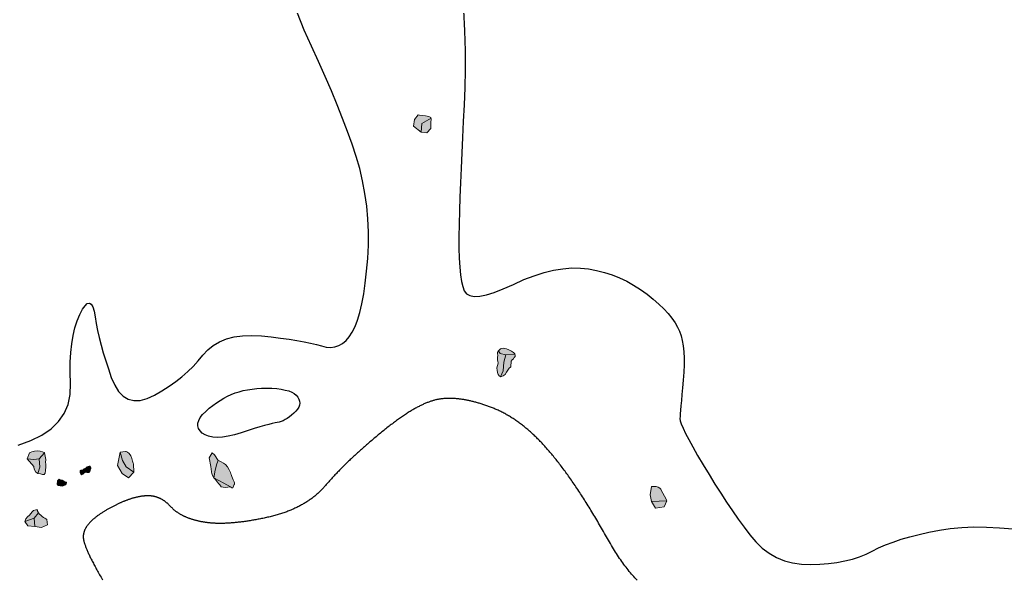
# Model space of a CAD drawing. Header units: metres. Extents: x -1178 to 131, y -250 to 398.
# Drawn here: x -874.1 to -793.3, y 247.9 to 293.8 of the extents above; entities that cross this region are included whole.
import ezdxf

# ---------------------------------------------------------------- set-up
doc = ezdxf.new("R2010")
doc.units = ezdxf.units.M
doc.header["$MEASUREMENT"] = 0
doc.layers.add('Topo Dessin - Galeries', color=1, linetype='Continuous')
doc.layers.add('Topo Dessin - Spéléothèmes', color=26, linetype='Continuous')

# ---------------------------------------------------------------- blocks, each defined once
blk = doc.blocks.new('block 521')
at = {"layer": 'Topo Dessin - Spéléothèmes'}
h = blk.add_hatch(color=255, dxfattribs=at)
h.dxf.hatch_style = 2
edge = h.paths.add_edge_path()
edge.add_spline(control_points=[(0, 0.32), (-0.75, 0.54), (-0.75, 0.86), (-1.07, 0.64), (-1.39, 0.43), (-1.39, 0.43), (-1.6, 0.11), (-1.82, -0.21), (-1.82, -0.11), (-1.82, -0.53), (-1.82, -0.96), (-1.71, -0.75), (-1.28, -0.86), (-0.86, -0.96), (-0.64, -0.64), (-0.32, -0.64), (0, -0.64), (0, -0.43), (0.32, -0.53), (0.64, -0.64), (1.07, -0.64), (1.07, -0.64), (1.07, -0.64), (1.28, 0), (1.28, 0), (1.28, 0), (1.18, 0.54), (1.18, 0.54), (1.18, 0.54), (1.07, 0.64), (0.75, 0.54), (0.43, 0.43), (0, 0.32), (0, 0.32)], knot_values=[0, 0, 0, 0, 1, 1, 1, 2, 2, 2, 3, 3, 3, 4, 4, 4, 5, 5, 5, 6, 6, 6, 7, 7, 7, 8, 8, 8, 9, 9, 9, 10, 10, 10, 11, 11, 11, 11], degree=3, periodic=0)
at = {"layer": 'Topo Dessin - Spéléothèmes', "lineweight": 5}
for points in [[(-1.07, 0.64), (-0.86, -0.21), (0, 0), (0.75, 0), (1.28, 0)], [(-0.86, -0.21), (-1.28, -0.86)]]:
    blk.add_lwpolyline(points, dxfattribs=at)
at = {"layer": 'Topo Dessin - Spéléothèmes', "lineweight": 9}
blk.add_open_spline([(0, 0.32), (-0.75, 0.54), (-0.75, 0.86), (-1.07, 0.64), (-1.39, 0.43), (-1.39, 0.43), (-1.6, 0.11), (-1.82, -0.21), (-1.82, -0.11), (-1.82, -0.53), (-1.82, -0.96), (-1.71, -0.75), (-1.28, -0.86), (-0.86, -0.96), (-0.64, -0.64), (-0.32, -0.64), (0, -0.64), (0, -0.43), (0.32, -0.53), (0.64, -0.64), (1.07, -0.64), (1.07, -0.64), (1.07, -0.64), (1.28, 0), (1.28, 0), (1.28, 0), (1.18, 0.54), (1.18, 0.54), (1.18, 0.54), (1.07, 0.64), (0.75, 0.54), (0.43, 0.43), (0, 0.32), (0, 0.32)], degree=3, knots=[0, 0, 0, 0, 1, 1, 1, 2, 2, 2, 3, 3, 3, 4, 4, 4, 5, 5, 5, 6, 6, 6, 7, 7, 7, 8, 8, 8, 9, 9, 9, 10, 10, 10, 11, 11, 11, 11], dxfattribs=at)
blk = doc.blocks.new('Pierre 011')
at = {"layer": 'Topo Dessin - Spéléothèmes'}
h = blk.add_hatch(color=255, dxfattribs=at)
h.dxf.hatch_style = 2
edge = h.paths.add_edge_path()
edge.add_spline(control_points=[(-0.63, 0.8), (-0.63, 0.8), (-0.74, 0.69), (-0.63, 0.16), (-0.53, -0.38), (-0.42, -0.8), (-0.42, -0.8), (-0.42, -0.8), (0.01, -0.91), (0.01, -0.91), (0.01, -0.91), (0.65, -0.59), (0.65, -0.59), (0.65, -0.59), (0.76, -0.27), (0.76, -0.27), (0.76, -0.27), (0.44, 0.48), (0.44, 0.48), (0.44, 0.48), (-0.21, 0.91), (-0.21, 0.91), (-0.21, 0.91), (-0.63, 0.8), (-0.63, 0.8)], knot_values=[0, 0, 0, 0, 1, 1, 1, 2, 2, 2, 3, 3, 3, 4, 4, 4, 5, 5, 5, 6, 6, 6, 7, 7, 7, 8, 8, 8, 8], degree=3, periodic=0)
at = {"layer": 'Topo Dessin - Spéléothèmes', "lineweight": 9}
blk.add_open_spline([(-0.63, 0.8), (-0.63, 0.8), (-0.74, 0.69), (-0.63, 0.16), (-0.53, -0.38), (-0.42, -0.8), (-0.42, -0.8), (-0.42, -0.8), (0.01, -0.91), (0.01, -0.91), (0.01, -0.91), (0.65, -0.59), (0.65, -0.59), (0.65, -0.59), (0.76, -0.27), (0.76, -0.27), (0.76, -0.27), (0.44, 0.48), (0.44, 0.48), (0.44, 0.48), (-0.21, 0.91), (-0.21, 0.91), (-0.21, 0.91), (-0.63, 0.8), (-0.63, 0.8)], degree=3, knots=[0, 0, 0, 0, 1, 1, 1, 2, 2, 2, 3, 3, 3, 4, 4, 4, 5, 5, 5, 6, 6, 6, 7, 7, 7, 8, 8, 8, 8], dxfattribs=at)
blk = doc.blocks.new('*U109')
at = {"layer": 'Topo Dessin - Spéléothèmes'}
h = blk.add_hatch(color=255, dxfattribs=at)
h.dxf.hatch_style = 2
edge = h.paths.add_edge_path()
edge.add_spline(control_points=[(-0.64, 0.86), (-0.64, 0.86), (-1.18, 0.86), (-1.07, 0.43), (-0.96, 0), (-0.75, -0.75), (-0.75, -0.75), (-0.75, -0.75), (-0.11, -0.96), (-0.11, -0.96), (-0.11, -0.96), (0.64, -0.75), (0.64, -0.75), (0.64, -0.75), (0.96, 0.32), (0.96, 0.32), (0.96, 0.32), (0.75, 0.96), (0.75, 0.96), (0.75, 0.96), (0.11, 1.18), (0.11, 1.18), (0.11, 1.18), (-0.64, 0.86), (-0.64, 0.86)], knot_values=[0, 0, 0, 0, 1, 1, 1, 2, 2, 2, 3, 3, 3, 4, 4, 4, 5, 5, 5, 6, 6, 6, 7, 7, 7, 8, 8, 8, 8], degree=3, periodic=0)
at = {"layer": 'Topo Dessin - Spéléothèmes', "lineweight": 5}
blk.add_lwpolyline([(-0.96, 0.75), (0, 0), (0.96, 0.32)], dxfattribs=at)
at = {"layer": 'Topo Dessin - Spéléothèmes', "lineweight": 9}
blk.add_open_spline([(-0.64, 0.86), (-0.64, 0.86), (-1.18, 0.86), (-1.07, 0.43), (-0.96, 0), (-0.75, -0.75), (-0.75, -0.75), (-0.75, -0.75), (-0.11, -0.96), (-0.11, -0.96), (-0.11, -0.96), (0.64, -0.75), (0.64, -0.75), (0.64, -0.75), (0.96, 0.32), (0.96, 0.32), (0.96, 0.32), (0.75, 0.96), (0.75, 0.96), (0.75, 0.96), (0.11, 1.18), (0.11, 1.18), (0.11, 1.18), (-0.64, 0.86), (-0.64, 0.86)], degree=3, knots=[0, 0, 0, 0, 1, 1, 1, 2, 2, 2, 3, 3, 3, 4, 4, 4, 5, 5, 5, 6, 6, 6, 7, 7, 7, 8, 8, 8, 8], dxfattribs=at)
blk = doc.blocks.new('*U110')
at = {"layer": 'Topo Dessin - Spéléothèmes'}
h = blk.add_hatch(color=255, dxfattribs=at)
h.dxf.hatch_style = 2
edge = h.paths.add_edge_path()
edge.add_spline(control_points=[(-0.43, 0.75), (-0.86, 0.86), (-1.39, 1.28), (-1.5, 0.32), (-1.6, -0.64), (-1.39, -0.96), (-0.96, -1.07), (-0.53, -1.18), (-0.64, -0.96), (-0.21, -0.86), (0.21, -0.75), (0.21, -0.53), (0.54, -0.53), (0.86, -0.53), (1.07, -0.43), (1.39, -0.21), (1.71, 0), (1.71, 0.32), (1.71, 0.32), (1.71, 0.32), (1.39, 0.75), (0.96, 0.75), (0.54, 0.75), (0.21, 0.96), (0.21, 0.96), (0.21, 0.96), (-0.43, 0.75), (-0.43, 0.75)], knot_values=[0, 0, 0, 0, 1, 1, 1, 2, 2, 2, 3, 3, 3, 4, 4, 4, 5, 5, 5, 6, 6, 6, 7, 7, 7, 8, 8, 8, 9, 9, 9, 9], degree=3, periodic=0)
at = {"layer": 'Topo Dessin - Spéléothèmes', "lineweight": 5}
for points in [[(-1.34, 0.82), (-0.86, -0.11), (0, 0), (0.96, 0.32), (1.71, 0.32)], [(-0.86, -0.11), (-0.75, -0.75), (-0.96, -1.07)]]:
    blk.add_lwpolyline(points, dxfattribs=at)
at = {"layer": 'Topo Dessin - Spéléothèmes', "lineweight": 9}
blk.add_open_spline([(-0.43, 0.75), (-0.86, 0.86), (-1.39, 1.28), (-1.5, 0.32), (-1.6, -0.64), (-1.39, -0.96), (-0.96, -1.07), (-0.53, -1.18), (-0.64, -0.96), (-0.21, -0.86), (0.21, -0.75), (0.21, -0.53), (0.54, -0.53), (0.86, -0.53), (1.07, -0.43), (1.39, -0.21), (1.71, 0), (1.71, 0.32), (1.71, 0.32), (1.71, 0.32), (1.39, 0.75), (0.96, 0.75), (0.54, 0.75), (0.21, 0.96), (0.21, 0.96), (0.21, 0.96), (-0.43, 0.75), (-0.43, 0.75)], degree=3, knots=[0, 0, 0, 0, 1, 1, 1, 2, 2, 2, 3, 3, 3, 4, 4, 4, 5, 5, 5, 6, 6, 6, 7, 7, 7, 8, 8, 8, 9, 9, 9, 9], dxfattribs=at)
blk = doc.blocks.new('*U114')
at = {"layer": 'Topo Dessin - Spéléothèmes'}
h = blk.add_hatch(color=255, dxfattribs=at)
h.dxf.hatch_style = 2
edge = h.paths.add_edge_path()
edge.add_spline(control_points=[(-0.35, 1.04), (-0.35, 1.04), (-0.99, 0.4), (-1.1, 0.08), (-1.2, -0.24), (-1.2, -0.89), (-1.2, -0.89), (-1.2, -0.89), (-1.63, -1.53), (-1.63, -1.53), (-1.63, -1.53), (-1.74, -1.85), (-1.74, -1.85), (-1.74, -1.85), (-1.1, -1.95), (-1.1, -1.95), (-1.1, -1.95), (-0.24, -1.42), (-0.24, -1.42), (-0.24, -1.42), (0.29, -1.1), (0.29, -1.1), (0.29, -1.1), (0.62, -0.99), (0.83, -0.56), (1.04, -0.14), (1.47, 0.61), (1.47, 0.61), (1.47, 0.61), (1.36, 1.04), (1.36, 1.04), (1.36, 1.04), (1.04, 1.57), (1.04, 1.57), (1.04, 1.57), (1.28, 1.98), (0.85, 1.87), (0.42, 1.77), (0.72, 2.11), (0.19, 1.57), (-0.35, 1.04), (-0.35, 1.04), (-0.35, 1.04)], knot_values=[0, 0, 0, 0, 1, 1, 1, 2, 2, 2, 3, 3, 3, 4, 4, 4, 5, 5, 5, 6, 6, 6, 7, 7, 7, 8, 8, 8, 9, 9, 9, 10, 10, 10, 11, 11, 11, 12, 12, 12, 13, 13, 13, 14, 14, 14, 14], degree=3, periodic=0)
at = {"layer": 'Topo Dessin - Spéléothèmes', "lineweight": 5}
blk.add_lwpolyline([(1.04, 1.57), (0.94, 0.72), (0.83, -0.56), (-0.03, -0.78), (-0.78, -0.89), (-1.2, -0.89)], dxfattribs=at)
at = {"layer": 'Topo Dessin - Spéléothèmes', "lineweight": 9}
blk.add_open_spline([(-0.35, 1.04), (-0.35, 1.04), (-0.99, 0.4), (-1.1, 0.08), (-1.2, -0.24), (-1.2, -0.89), (-1.2, -0.89), (-1.2, -0.89), (-1.63, -1.53), (-1.63, -1.53), (-1.63, -1.53), (-1.74, -1.85), (-1.74, -1.85), (-1.74, -1.85), (-1.1, -1.95), (-1.1, -1.95), (-1.1, -1.95), (-0.24, -1.42), (-0.24, -1.42), (-0.24, -1.42), (0.29, -1.1), (0.29, -1.1), (0.29, -1.1), (0.62, -0.99), (0.83, -0.56), (1.04, -0.14), (1.47, 0.61), (1.47, 0.61), (1.47, 0.61), (1.36, 1.04), (1.36, 1.04), (1.36, 1.04), (1.04, 1.57), (1.04, 1.57), (1.04, 1.57), (1.28, 1.98), (0.85, 1.87), (0.42, 1.77), (0.72, 2.11), (0.19, 1.57), (-0.35, 1.04), (-0.35, 1.04), (-0.35, 1.04)], degree=3, knots=[0, 0, 0, 0, 1, 1, 1, 2, 2, 2, 3, 3, 3, 4, 4, 4, 5, 5, 5, 6, 6, 6, 7, 7, 7, 8, 8, 8, 9, 9, 9, 10, 10, 10, 11, 11, 11, 12, 12, 12, 13, 13, 13, 14, 14, 14, 14], dxfattribs=at)
blk = doc.blocks.new('*U115')
at = {"layer": 'Topo Dessin - Spéléothèmes'}
h = blk.add_hatch(color=255, dxfattribs=at)
h.dxf.hatch_style = 2
edge = h.paths.add_edge_path()
edge.add_spline(control_points=[(-0.21, 0.75), (-0.21, 0.75), (-0.86, 0.32), (-0.86, 0.32), (-0.86, 0.32), (-0.96, -0.11), (-0.75, -0.53), (-0.53, -0.96), (-0.21, -1.28), (-0.21, -1.28), (-0.21, -1.28), (0.53, -1.28), (0.53, -1.28), (0.53, -1.28), (1.07, -0.21), (1.07, -0.21), (1.07, -0.21), (1.71, 0.11), (1.6, 0.53), (1.5, 0.96), (1.6, 1.28), (1.28, 1.28), (0.96, 1.28), (0.11, 0.86), (0.11, 0.86), (0.11, 0.86), (-0.21, 0.75), (-0.21, 0.75)], knot_values=[0, 0, 0, 0, 1, 1, 1, 2, 2, 2, 3, 3, 3, 4, 4, 4, 5, 5, 5, 6, 6, 6, 7, 7, 7, 8, 8, 8, 9, 9, 9, 9], degree=3, periodic=0)
at = {"layer": 'Topo Dessin - Spéléothèmes', "lineweight": 5}
for points in [[(-0.86, 0.32), (0, 0), (0.86, 0.43), (1.6, 0.53)], [(0, 0), (0.32, -0.53), (0.53, -1.28)]]:
    blk.add_lwpolyline(points, dxfattribs=at)
at = {"layer": 'Topo Dessin - Spéléothèmes', "lineweight": 9}
blk.add_open_spline([(-0.21, 0.75), (-0.21, 0.75), (-0.86, 0.32), (-0.86, 0.32), (-0.86, 0.32), (-0.96, -0.11), (-0.75, -0.53), (-0.53, -0.96), (-0.21, -1.28), (-0.21, -1.28), (-0.21, -1.28), (0.53, -1.28), (0.53, -1.28), (0.53, -1.28), (1.07, -0.21), (1.07, -0.21), (1.07, -0.21), (1.71, 0.11), (1.6, 0.53), (1.5, 0.96), (1.6, 1.28), (1.28, 1.28), (0.96, 1.28), (0.11, 0.86), (0.11, 0.86), (0.11, 0.86), (-0.21, 0.75), (-0.21, 0.75)], degree=3, knots=[0, 0, 0, 0, 1, 1, 1, 2, 2, 2, 3, 3, 3, 4, 4, 4, 5, 5, 5, 6, 6, 6, 7, 7, 7, 8, 8, 8, 9, 9, 9, 9], dxfattribs=at)
blk = doc.blocks.new('*U116')
at = {"layer": 'Topo Dessin - Spéléothèmes'}
h = blk.add_hatch(color=255, dxfattribs=at)
h.dxf.hatch_style = 2
edge = h.paths.add_edge_path()
edge.add_spline(control_points=[(-0.3, 0.8), (-0.3, 0.8), (-0.73, 0.48), (-1.05, 0.16), (-1.37, -0.17), (-1.26, -0.59), (-1.26, -0.59), (-1.26, -0.59), (-0.94, -1.13), (-0.94, -1.13), (-0.94, -1.13), (0.56, -0.81), (0.56, -0.81), (0.56, -0.81), (1.2, 0.05), (1.2, 0.05), (1.2, 0.05), (1.41, 0.91), (1.41, 0.91), (1.41, 0.91), (0.56, 1.23), (0.56, 1.23), (0.56, 1.23), (-0.3, 0.8), (-0.3, 0.8)], knot_values=[0, 0, 0, 0, 1, 1, 1, 2, 2, 2, 3, 3, 3, 4, 4, 4, 5, 5, 5, 6, 6, 6, 7, 7, 7, 8, 8, 8, 8], degree=3, periodic=0)
at = {"layer": 'Topo Dessin - Spéléothèmes', "lineweight": 5}
blk.add_lwpolyline([(0.56, 1.23), (0.34, 0.16), (-0.19, -0.49), (-0.94, -1.13)], dxfattribs=at)
at = {"layer": 'Topo Dessin - Spéléothèmes', "lineweight": 9}
blk.add_open_spline([(-0.3, 0.8), (-0.3, 0.8), (-0.73, 0.48), (-1.05, 0.16), (-1.37, -0.17), (-1.26, -0.59), (-1.26, -0.59), (-1.26, -0.59), (-0.94, -1.13), (-0.94, -1.13), (-0.94, -1.13), (0.56, -0.81), (0.56, -0.81), (0.56, -0.81), (1.2, 0.05), (1.2, 0.05), (1.2, 0.05), (1.41, 0.91), (1.41, 0.91), (1.41, 0.91), (0.56, 1.23), (0.56, 1.23), (0.56, 1.23), (-0.3, 0.8), (-0.3, 0.8)], degree=3, knots=[0, 0, 0, 0, 1, 1, 1, 2, 2, 2, 3, 3, 3, 4, 4, 4, 5, 5, 5, 6, 6, 6, 7, 7, 7, 8, 8, 8, 8], dxfattribs=at)
blk = doc.blocks.new('*U117')
at = {"layer": 'Topo Dessin - Spéléothèmes'}
h = blk.add_hatch(color=255, dxfattribs=at)
h.dxf.hatch_style = 2
edge = h.paths.add_edge_path()
edge.add_spline(control_points=[(-0.12, 1.18), (-0.12, 1.18), (-0.44, 0.86), (-0.76, 0.43), (-1.08, 0), (-1.19, 0), (-1.19, -0.32), (-1.19, -0.64), (-0.98, -1.07), (-0.98, -1.07), (-0.98, -1.07), (-0.02, -0.85), (-0.02, -0.85), (-0.02, -0.85), (0.63, -0.42), (0.63, -0.42), (0.63, -0.42), (1.16, 0.33), (1.16, 0.33), (1.16, 0.33), (0.63, 1.18), (0.63, 1.18), (0.63, 1.18), (-0.12, 1.18), (-0.12, 1.18)], knot_values=[0, 0, 0, 0, 1, 1, 1, 2, 2, 2, 3, 3, 3, 4, 4, 4, 5, 5, 5, 6, 6, 6, 7, 7, 7, 8, 8, 8, 8], degree=3, periodic=0)
at = {"layer": 'Topo Dessin - Spéléothèmes', "lineweight": 5}
blk.add_lwpolyline([(-0.12, 1.18), (0.63, -0.42)], dxfattribs=at)
at = {"layer": 'Topo Dessin - Spéléothèmes', "lineweight": 9}
blk.add_open_spline([(-0.12, 1.18), (-0.12, 1.18), (-0.44, 0.86), (-0.76, 0.43), (-1.08, 0), (-1.19, 0), (-1.19, -0.32), (-1.19, -0.64), (-0.98, -1.07), (-0.98, -1.07), (-0.98, -1.07), (-0.02, -0.85), (-0.02, -0.85), (-0.02, -0.85), (0.63, -0.42), (0.63, -0.42), (0.63, -0.42), (1.16, 0.33), (1.16, 0.33), (1.16, 0.33), (0.63, 1.18), (0.63, 1.18), (0.63, 1.18), (-0.12, 1.18), (-0.12, 1.18)], degree=3, knots=[0, 0, 0, 0, 1, 1, 1, 2, 2, 2, 3, 3, 3, 4, 4, 4, 5, 5, 5, 6, 6, 6, 7, 7, 7, 8, 8, 8, 8], dxfattribs=at)
blk = doc.blocks.new('*U121')
at = {"layer": 'Topo Dessin - Spéléothèmes'}
h = blk.add_hatch(color=255, dxfattribs=at)
h.dxf.hatch_style = 2
edge = h.paths.add_edge_path()
edge.add_spline(control_points=[(-0.43, 1.39), (-0.43, 1.39), (-0.53, 0.64), (-0.75, 0.21), (-0.96, -0.21), (-1.18, 0.21), (-0.96, -0.21), (-0.75, -0.64), (-0.43, -0.43), (-0.11, -0.64), (0.21, -0.86), (0.75, -0.86), (0.75, -0.86), (0.75, -0.86), (1.07, -0.32), (1.07, -0.32), (1.07, -0.32), (0.86, 0.43), (0.86, 0.43), (0.86, 0.43), (0.64, 1.18), (0.64, 1.18), (0.64, 1.18), (0.11, 1.71), (0.11, 1.71), (0.11, 1.71), (-0.43, 1.39), (-0.43, 1.39)], knot_values=[0, 0, 0, 0, 1, 1, 1, 2, 2, 2, 3, 3, 3, 4, 4, 4, 5, 5, 5, 6, 6, 6, 7, 7, 7, 8, 8, 8, 9, 9, 9, 9], degree=3, periodic=0)
at = {"layer": 'Topo Dessin - Spéléothèmes', "lineweight": 5}
for points in [[(-0.75, 0.21), (0, 0), (0.86, 0.43)], [(0, 0), (0.75, -0.86)]]:
    blk.add_lwpolyline(points, dxfattribs=at)
at = {"layer": 'Topo Dessin - Spéléothèmes', "lineweight": 9}
blk.add_open_spline([(-0.43, 1.39), (-0.43, 1.39), (-0.53, 0.64), (-0.75, 0.21), (-0.96, -0.21), (-1.18, 0.21), (-0.96, -0.21), (-0.75, -0.64), (-0.43, -0.43), (-0.11, -0.64), (0.21, -0.86), (0.75, -0.86), (0.75, -0.86), (0.75, -0.86), (1.07, -0.32), (1.07, -0.32), (1.07, -0.32), (0.86, 0.43), (0.86, 0.43), (0.86, 0.43), (0.64, 1.18), (0.64, 1.18), (0.64, 1.18), (0.11, 1.71), (0.11, 1.71), (0.11, 1.71), (-0.43, 1.39), (-0.43, 1.39)], degree=3, knots=[0, 0, 0, 0, 1, 1, 1, 2, 2, 2, 3, 3, 3, 4, 4, 4, 5, 5, 5, 6, 6, 6, 7, 7, 7, 8, 8, 8, 9, 9, 9, 9], dxfattribs=at)

msp = doc.modelspace()

# ---------------------------------------------------------------- linework, layer by layer
at = {"layer": 'Topo Dessin - Galeries'}
for points in [[(-874.223, 258.899), (-873.176, 259.267), (-872.274, 259.711), (-871.519, 260.229), (-870.909, 260.822), (-870.446, 261.49), (-870.128, 262.233), (-869.957, 263.051), (-869.931, 263.943), (-869.961, 264.846), (-869.955, 265.693), (-869.913, 266.485), (-869.836, 267.222), (-869.724, 267.904), (-869.576, 268.53), (-869.393, 269.102), (-869.174, 269.618), (-868.947, 270.043), (-868.74, 270.339), (-868.552, 270.508), (-868.385, 270.548), (-868.237, 270.46), (-868.109, 270.245), (-868, 269.901), (-867.911, 269.429), (-867.822, 268.882), (-867.71, 268.314), (-867.577, 267.724), (-867.422, 267.112), (-867.246, 266.478), (-867.047, 265.823), (-866.827, 265.146), (-866.586, 264.448), (-866.31, 263.804), (-865.986, 263.293), (-865.615, 262.914), (-865.197, 262.666), (-864.732, 262.551), (-864.219, 262.568), (-863.659, 262.717), (-863.051, 262.997), (-862.437, 263.352), (-861.856, 263.723), (-861.308, 264.109), (-860.795, 264.511), (-860.314, 264.928), (-859.868, 265.362), (-859.454, 265.811), (-859.075, 266.276), (-858.682, 266.715), (-858.23, 267.084), (-857.72, 267.385), (-857.15, 267.616), (-856.52, 267.779), (-855.832, 267.872), (-855.084, 267.897), (-854.278, 267.853), (-853.469, 267.771), (-852.715, 267.683), (-852.017, 267.59), (-851.374, 267.49), (-850.786, 267.385), (-850.254, 267.273), (-849.777, 267.156), (-849.354, 267.033), (-848.97, 266.94), (-848.605, 266.915), (-848.26, 266.956), (-847.934, 267.064), (-847.629, 267.24), (-847.343, 267.482), (-847.076, 267.792), (-846.83, 268.168), (-846.603, 268.621), (-846.396, 269.161), (-846.208, 269.788), (-846.041, 270.501), (-845.893, 271.301), (-845.765, 272.188), (-845.656, 273.161), (-845.567, 274.221), (-845.513, 275.317), (-845.508, 276.399), (-845.553, 277.466), (-845.647, 278.518), (-845.791, 279.555), (-845.984, 280.578), (-846.227, 281.587), (-846.519, 282.58), (-846.853, 283.585), (-847.223, 284.626), (-847.628, 285.703), (-848.068, 286.816), (-848.544, 287.966), (-849.056, 289.152), (-849.602, 290.374), (-850.184, 291.633), (-850.77, 292.946), (-851.328, 294.333)], [(-837.713, 294.588), (-837.629, 292.881), (-837.581, 291.249), (-837.57, 289.693), (-837.594, 288.213), (-837.655, 286.808), (-837.731, 285.459), (-837.8, 284.147), (-837.862, 282.87), (-837.918, 281.63), (-837.968, 280.425), (-838.01, 279.257), (-838.047, 278.125), (-838.076, 277.029), (-838.093, 276.001), (-838.089, 275.071), (-838.066, 274.24), (-838.023, 273.507), (-837.961, 272.873), (-837.879, 272.337), (-837.777, 271.9), (-837.655, 271.561), (-837.477, 271.317), (-837.206, 271.161), (-836.842, 271.093), (-836.385, 271.115), (-835.834, 271.225), (-835.191, 271.424), (-834.455, 271.712), (-833.625, 272.088), (-832.763, 272.476), (-831.926, 272.798), (-831.116, 273.055), (-830.332, 273.246), (-829.574, 273.372), (-828.842, 273.432), (-828.137, 273.426), (-827.458, 273.355), (-826.8, 273.232), (-826.16, 273.069), (-825.536, 272.868), (-824.929, 272.628), (-824.339, 272.348), (-823.766, 272.03), (-823.21, 271.672), (-822.671, 271.276), (-822.165, 270.865), (-821.709, 270.463), (-821.301, 270.07), (-820.944, 269.686), (-820.635, 269.311), (-820.377, 268.945), (-820.167, 268.588), (-820.007, 268.241), (-819.884, 267.878), (-819.785, 267.476), (-819.71, 267.034), (-819.66, 266.553), (-819.634, 266.032), (-819.632, 265.472), (-819.654, 264.872), (-819.701, 264.233), (-819.757, 263.607), (-819.806, 263.047), (-819.849, 262.553), (-819.886, 262.125), (-819.917, 261.763), (-819.941, 261.467), (-819.959, 261.237), (-819.971, 261.072), (-819.949, 260.898), (-819.866, 260.639), (-819.72, 260.293), (-819.513, 259.863), (-819.245, 259.346), (-818.914, 258.744), (-818.522, 258.056), (-818.068, 257.283), (-817.585, 256.479), (-817.102, 255.7), (-816.622, 254.945), (-816.143, 254.214), (-815.665, 253.507), (-815.189, 252.825), (-814.715, 252.167), (-814.242, 251.533), (-813.751, 250.951), (-813.223, 250.448), (-812.657, 250.024), (-812.054, 249.679), (-811.413, 249.413), (-810.734, 249.226), (-810.018, 249.118), (-809.264, 249.089), (-808.509, 249.116), (-807.789, 249.175), (-807.104, 249.266), (-806.454, 249.39), (-805.838, 249.545), (-805.258, 249.732), (-804.712, 249.952), (-804.201, 250.204), (-803.683, 250.465), (-803.117, 250.713), (-802.503, 250.947), (-801.841, 251.169), (-801.13, 251.376), (-800.371, 251.57), (-799.564, 251.751), (-798.708, 251.919), (-797.807, 252.055), (-796.863, 252.144), (-795.876, 252.184), (-794.846, 252.176), (-793.774, 252.12), (-792.658, 252.015)], [(-823.48, 247.806), (-823.573, 247.906), (-823.666, 248.007), (-823.758, 248.11), (-823.85, 248.214), (-823.941, 248.32), (-824.032, 248.429), (-824.122, 248.538), (-824.212, 248.65), (-824.302, 248.763), (-824.391, 248.878), (-824.479, 248.995), (-824.567, 249.114), (-824.655, 249.234), (-824.742, 249.356), (-824.828, 249.48), (-824.915, 249.606), (-825, 249.733), (-825.086, 249.862), (-825.17, 249.993), (-825.255, 250.126), (-825.339, 250.26), (-825.422, 250.397), (-825.505, 250.534), (-825.588, 250.673), (-825.67, 250.813), (-825.752, 250.953), (-825.833, 251.093), (-825.915, 251.233), (-825.996, 251.374), (-826.076, 251.516), (-826.157, 251.657), (-826.237, 251.799), (-826.317, 251.939), (-826.397, 252.079), (-826.477, 252.217), (-826.556, 252.355), (-826.636, 252.491), (-826.715, 252.627), (-826.794, 252.761), (-826.873, 252.895), (-826.952, 253.027), (-827.031, 253.159), (-827.109, 253.29), (-827.187, 253.419), (-827.266, 253.548), (-827.344, 253.676), (-827.422, 253.802), (-827.499, 253.928), (-827.577, 254.053), (-827.654, 254.177), (-827.732, 254.3), (-827.809, 254.421), (-827.886, 254.542), (-827.963, 254.662), (-828.039, 254.781), (-828.116, 254.899), (-828.192, 255.016), (-828.269, 255.132), (-828.345, 255.247), (-828.421, 255.361), (-828.496, 255.474), (-828.572, 255.586), (-828.648, 255.697), (-828.723, 255.807), (-828.798, 255.916), (-828.873, 256.025), (-828.948, 256.132), (-829.023, 256.238), (-829.097, 256.343), (-829.172, 256.447), (-829.246, 256.551), (-829.32, 256.653), (-829.394, 256.754), (-829.468, 256.854), (-829.541, 256.954), (-829.615, 257.052), (-829.688, 257.15), (-829.762, 257.246), (-829.835, 257.341), (-829.907, 257.436), (-829.98, 257.529), (-830.053, 257.622), (-830.125, 257.713), (-830.198, 257.804), (-830.27, 257.893), (-830.342, 257.982), (-830.413, 258.07), (-830.485, 258.156), (-830.557, 258.242), (-830.629, 258.327), (-830.7, 258.411), (-830.772, 258.494), (-830.844, 258.576), (-830.915, 258.657), (-830.987, 258.737), (-831.059, 258.817), (-831.131, 258.895), (-831.203, 258.973), (-831.275, 259.05), (-831.347, 259.126), (-831.419, 259.201), (-831.491, 259.276), (-831.564, 259.349), (-831.637, 259.422), (-831.709, 259.494), (-831.782, 259.565), (-831.855, 259.635), (-831.929, 259.705), (-832.002, 259.773), (-832.075, 259.841), (-832.149, 259.908), (-832.222, 259.974), (-832.296, 260.039), (-832.37, 260.103), (-832.444, 260.167), (-832.518, 260.229), (-832.592, 260.291), (-832.667, 260.352), (-832.741, 260.412), (-832.816, 260.472), (-832.89, 260.53), (-832.965, 260.588), (-833.04, 260.644), (-833.115, 260.7), (-833.191, 260.756), (-833.266, 260.81), (-833.341, 260.863), (-833.417, 260.916), (-833.493, 260.968), (-833.568, 261.019), (-833.644, 261.069), (-833.72, 261.118), (-833.797, 261.166), (-833.873, 261.214), (-833.949, 261.261), (-834.026, 261.307), (-834.103, 261.352), (-834.179, 261.396), (-834.256, 261.439), (-834.333, 261.482), (-834.41, 261.523), (-834.488, 261.564), (-834.565, 261.604), (-834.643, 261.644), (-834.72, 261.682), (-834.798, 261.719), (-834.876, 261.756), (-834.954, 261.792), (-835.032, 261.827), (-835.11, 261.861), (-835.188, 261.894), (-835.267, 261.927), (-835.345, 261.959), (-835.423, 261.99), (-835.501, 262.02), (-835.579, 262.05), (-835.657, 262.079), (-835.734, 262.107), (-835.812, 262.134), (-835.889, 262.161), (-835.966, 262.187), (-836.042, 262.213), (-836.118, 262.238), (-836.194, 262.262), (-836.27, 262.286), (-836.345, 262.309), (-836.419, 262.331), (-836.494, 262.353), (-836.567, 262.375), (-836.641, 262.395), (-836.714, 262.415), (-836.787, 262.435), (-836.859, 262.453), (-836.931, 262.472), (-837.003, 262.489), (-837.074, 262.506), (-837.145, 262.522), (-837.216, 262.538), (-837.286, 262.553), (-837.356, 262.568), (-837.425, 262.581), (-837.495, 262.595), (-837.563, 262.607), (-837.632, 262.619), (-837.7, 262.631), (-837.767, 262.642), (-837.835, 262.652), (-837.901, 262.661), (-837.968, 262.67), (-838.034, 262.678), (-838.1, 262.686), (-838.165, 262.693), (-838.23, 262.7), (-838.295, 262.706), (-838.359, 262.711), (-838.423, 262.715), (-838.487, 262.719), (-838.55, 262.723), (-838.613, 262.726), (-838.675, 262.728), (-838.737, 262.729), (-838.799, 262.73), (-838.86, 262.731), (-838.921, 262.73), (-838.982, 262.729), (-839.042, 262.728), (-839.102, 262.726), (-839.161, 262.723), (-839.22, 262.719), (-839.279, 262.715), (-839.338, 262.711), (-839.396, 262.706), (-839.453, 262.7), (-839.51, 262.693), (-839.567, 262.686), (-839.624, 262.678), (-839.681, 262.67), (-839.738, 262.66), (-839.795, 262.65), (-839.852, 262.639), (-839.91, 262.627), (-839.967, 262.614), (-840.024, 262.6), (-840.082, 262.586), (-840.141, 262.57), (-840.2, 262.554), (-840.259, 262.536), (-840.32, 262.517), (-840.38, 262.497), (-840.442, 262.477), (-840.504, 262.455), (-840.566, 262.432), (-840.629, 262.408), (-840.693, 262.383), (-840.757, 262.357), (-840.822, 262.329), (-840.888, 262.301), (-840.954, 262.272), (-841.021, 262.242), (-841.088, 262.211), (-841.156, 262.178), (-841.224, 262.145), (-841.293, 262.11), (-841.363, 262.075), (-841.433, 262.038), (-841.503, 262.001), (-841.575, 261.962), (-841.647, 261.922), (-841.719, 261.882), (-841.792, 261.84), (-841.866, 261.797), (-841.94, 261.753), (-842.015, 261.708), (-842.09, 261.662), (-842.167, 261.615), (-842.243, 261.567), (-842.32, 261.518), (-842.398, 261.468), (-842.476, 261.417), (-842.555, 261.364), (-842.635, 261.311), (-842.715, 261.257), (-842.796, 261.201), (-842.877, 261.145), (-842.959, 261.088), (-843.041, 261.029), (-843.124, 260.969), (-843.208, 260.909), (-843.292, 260.847), (-843.377, 260.784), (-843.462, 260.721), (-843.548, 260.656), (-843.635, 260.59), (-843.722, 260.523), (-843.81, 260.455), (-843.898, 260.386), (-843.987, 260.316), (-844.077, 260.245), (-844.167, 260.173), (-844.257, 260.1), (-844.347, 260.027), (-844.437, 259.953), (-844.528, 259.879), (-844.618, 259.805), (-844.708, 259.73), (-844.798, 259.655), (-844.888, 259.579), (-844.978, 259.504), (-845.067, 259.428), (-845.155, 259.353), (-845.243, 259.279), (-845.329, 259.204), (-845.416, 259.13), (-845.501, 259.056), (-845.586, 258.982), (-845.67, 258.909), (-845.754, 258.836), (-845.837, 258.763), (-845.919, 258.69), (-846.001, 258.618), (-846.081, 258.546), (-846.162, 258.474), (-846.241, 258.403), (-846.32, 258.332), (-846.398, 258.261), (-846.475, 258.19), (-846.552, 258.12), (-846.628, 258.05), (-846.704, 257.98), (-846.779, 257.911), (-846.853, 257.841), (-846.926, 257.772), (-846.999, 257.704), (-847.071, 257.635), (-847.142, 257.567), (-847.213, 257.499), (-847.283, 257.432), (-847.352, 257.364), (-847.421, 257.297), (-847.489, 257.231), (-847.556, 257.164), (-847.622, 257.098), (-847.688, 257.032), (-847.754, 256.967), (-847.818, 256.901), (-847.882, 256.836), (-847.945, 256.771), (-848.008, 256.707), (-848.07, 256.643), (-848.131, 256.579), (-848.191, 256.515), (-848.251, 256.452), (-848.31, 256.388), (-848.369, 256.326), (-848.427, 256.263), (-848.484, 256.201), (-848.54, 256.139), (-848.596, 256.077), (-848.651, 256.015), (-848.705, 255.954), (-848.759, 255.893), (-848.812, 255.833), (-848.864, 255.772), (-848.917, 255.712), (-848.969, 255.653), (-849.021, 255.594), (-849.073, 255.535), (-849.125, 255.477), (-849.178, 255.419), (-849.23, 255.361), (-849.283, 255.304), (-849.336, 255.248), (-849.389, 255.192), (-849.444, 255.137), (-849.499, 255.082), (-849.555, 255.028), (-849.612, 254.974), (-849.67, 254.921), (-849.728, 254.869), (-849.788, 254.817), (-849.848, 254.766), (-849.909, 254.715), (-849.971, 254.665), (-850.033, 254.616), (-850.096, 254.567), (-850.161, 254.519), (-850.225, 254.471), (-850.291, 254.424), (-850.358, 254.377), (-850.425, 254.331), (-850.493, 254.286), (-850.562, 254.241), (-850.632, 254.197), (-850.702, 254.153), (-850.774, 254.11), (-850.846, 254.068), (-850.919, 254.026), (-850.993, 253.985), (-851.067, 253.944), (-851.143, 253.904), (-851.219, 253.864), (-851.296, 253.825), (-851.373, 253.787), (-851.452, 253.749), (-851.531, 253.712), (-851.612, 253.676), (-851.692, 253.64), (-851.774, 253.604), (-851.857, 253.569), (-851.94, 253.535), (-852.024, 253.501), (-852.109, 253.468), (-852.195, 253.436), (-852.282, 253.404), (-852.369, 253.373), (-852.457, 253.342), (-852.546, 253.312), (-852.636, 253.282), (-852.727, 253.253), (-852.818, 253.225), (-852.91, 253.197), (-853.003, 253.17), (-853.097, 253.143), (-853.191, 253.117), (-853.287, 253.091), (-853.383, 253.067), (-853.48, 253.042), (-853.577, 253.019), (-853.675, 252.995), (-853.773, 252.973), (-853.87, 252.951), (-853.968, 252.929), (-854.066, 252.908), (-854.164, 252.887), (-854.262, 252.867), (-854.359, 252.848), (-854.456, 252.829), (-854.553, 252.81), (-854.648, 252.793), (-854.744, 252.775), (-854.838, 252.758), (-854.932, 252.742), (-855.025, 252.726), (-855.117, 252.71), (-855.209, 252.695), (-855.301, 252.68), (-855.391, 252.666), (-855.481, 252.653), (-855.57, 252.64), (-855.659, 252.627), (-855.747, 252.615), (-855.834, 252.604), (-855.921, 252.593), (-856.007, 252.582), (-856.092, 252.572), (-856.177, 252.562), (-856.261, 252.553), (-856.345, 252.544), (-856.427, 252.536), (-856.509, 252.529), (-856.591, 252.522), (-856.672, 252.515), (-856.752, 252.509), (-856.832, 252.503), (-856.911, 252.498), (-856.989, 252.493), (-857.066, 252.489), (-857.143, 252.485), (-857.22, 252.482), (-857.295, 252.479), (-857.37, 252.477), (-857.445, 252.476), (-857.519, 252.474), (-857.592, 252.474), (-857.664, 252.473), (-857.736, 252.474), (-857.807, 252.474), (-857.878, 252.476), (-857.947, 252.477), (-858.017, 252.479), (-858.085, 252.482), (-858.153, 252.485), (-858.22, 252.489), (-858.287, 252.493), (-858.353, 252.498), (-858.418, 252.503), (-858.483, 252.509), (-858.547, 252.515), (-858.61, 252.522), (-858.673, 252.529), (-858.735, 252.536), (-858.797, 252.544), (-858.858, 252.553), (-858.918, 252.562), (-858.978, 252.571), (-859.037, 252.581), (-859.095, 252.591), (-859.153, 252.602), (-859.211, 252.613), (-859.268, 252.624), (-859.324, 252.636), (-859.38, 252.648), (-859.436, 252.66), (-859.491, 252.673), (-859.545, 252.686), (-859.599, 252.699), (-859.653, 252.713), (-859.706, 252.727), (-859.758, 252.742), (-859.81, 252.756), (-859.862, 252.772), (-859.913, 252.787), (-859.963, 252.803), (-860.014, 252.819), (-860.063, 252.835), (-860.112, 252.852), (-860.161, 252.869), (-860.209, 252.887), (-860.256, 252.905), (-860.303, 252.923), (-860.35, 252.941), (-860.396, 252.96), (-860.442, 252.979), (-860.487, 252.999), (-860.532, 253.019), (-860.576, 253.039), (-860.619, 253.059), (-860.662, 253.08), (-860.705, 253.101), (-860.747, 253.123), (-860.789, 253.145), (-860.83, 253.167), (-860.871, 253.189), (-860.911, 253.212), (-860.951, 253.236), (-860.99, 253.259), (-861.029, 253.283), (-861.067, 253.307), (-861.105, 253.332), (-861.142, 253.357), (-861.178, 253.382), (-861.215, 253.408), (-861.25, 253.434), (-861.286, 253.46), (-861.321, 253.487), (-861.355, 253.513), (-861.389, 253.541), (-861.422, 253.568), (-861.455, 253.596), (-861.487, 253.625), (-861.519, 253.653), (-861.55, 253.682), (-861.581, 253.712), (-861.611, 253.741), (-861.641, 253.771), (-861.671, 253.801), (-861.7, 253.831), (-861.729, 253.861), (-861.758, 253.891), (-861.787, 253.921), (-861.816, 253.95), (-861.845, 253.98), (-861.874, 254.009), (-861.903, 254.038), (-861.931, 254.066), (-861.961, 254.094), (-861.99, 254.121), (-862.02, 254.147), (-862.05, 254.173), (-862.08, 254.199), (-862.11, 254.224), (-862.141, 254.248), (-862.172, 254.271), (-862.203, 254.294), (-862.235, 254.317), (-862.266, 254.339), (-862.298, 254.36), (-862.331, 254.381), (-862.363, 254.401), (-862.396, 254.42), (-862.429, 254.439), (-862.462, 254.458), (-862.495, 254.476), (-862.529, 254.493), (-862.563, 254.509), (-862.597, 254.525), (-862.631, 254.541), (-862.666, 254.556), (-862.701, 254.57), (-862.736, 254.584), (-862.771, 254.597), (-862.807, 254.609), (-862.843, 254.621), (-862.879, 254.632), (-862.915, 254.643), (-862.952, 254.653), (-862.989, 254.663), (-863.026, 254.672), (-863.063, 254.68), (-863.101, 254.688), (-863.139, 254.696), (-863.177, 254.702), (-863.215, 254.708), (-863.254, 254.714), (-863.292, 254.719), (-863.332, 254.723), (-863.371, 254.727), (-863.41, 254.73), (-863.45, 254.732), (-863.49, 254.734), (-863.531, 254.736), (-863.571, 254.737), (-863.612, 254.737), (-863.653, 254.737), (-863.694, 254.736), (-863.736, 254.734), (-863.778, 254.732), (-863.82, 254.729), (-863.862, 254.726), (-863.905, 254.722), (-863.947, 254.718), (-863.99, 254.713), (-864.033, 254.708), (-864.077, 254.702), (-864.12, 254.695), (-864.164, 254.689), (-864.208, 254.681), (-864.252, 254.673), (-864.297, 254.665), (-864.341, 254.656), (-864.386, 254.647), (-864.431, 254.638), (-864.476, 254.628), (-864.522, 254.617), (-864.567, 254.606), (-864.613, 254.595), (-864.659, 254.583), (-864.705, 254.571), (-864.751, 254.559), (-864.798, 254.546), (-864.844, 254.532), (-864.891, 254.518), (-864.938, 254.504), (-864.985, 254.489), (-865.033, 254.474), (-865.08, 254.458), (-865.128, 254.442), (-865.176, 254.426), (-865.224, 254.409), (-865.272, 254.392), (-865.321, 254.374), (-865.369, 254.356), (-865.418, 254.337), (-865.467, 254.318), (-865.516, 254.298), (-865.566, 254.279), (-865.615, 254.258), (-865.665, 254.237), (-865.715, 254.216), (-865.765, 254.195), (-865.816, 254.172), (-865.866, 254.15), (-865.917, 254.127), (-865.968, 254.104), (-866.019, 254.08), (-866.07, 254.056), (-866.121, 254.031), (-866.173, 254.006), (-866.225, 253.98), (-866.277, 253.954), (-866.329, 253.928), (-866.381, 253.901), (-866.434, 253.874), (-866.487, 253.846), (-866.54, 253.818), (-866.593, 253.79), (-866.646, 253.761), (-866.699, 253.731), (-866.753, 253.701), (-866.807, 253.671), (-866.861, 253.64), (-866.915, 253.609), (-866.97, 253.578), (-867.024, 253.546), (-867.078, 253.514), (-867.131, 253.481), (-867.185, 253.449), (-867.238, 253.416), (-867.29, 253.383), (-867.342, 253.35), (-867.394, 253.317), (-867.445, 253.283), (-867.496, 253.25), (-867.545, 253.216), (-867.594, 253.183), (-867.641, 253.149), (-867.688, 253.116), (-867.734, 253.082), (-867.779, 253.049), (-867.823, 253.015), (-867.866, 252.982), (-867.908, 252.948), (-867.95, 252.915), (-867.99, 252.881), (-868.03, 252.848), (-868.068, 252.814), (-868.106, 252.781), (-868.143, 252.747), (-868.179, 252.714), (-868.214, 252.68), (-868.249, 252.647), (-868.282, 252.613), (-868.314, 252.58), (-868.346, 252.546), (-868.376, 252.513), (-868.406, 252.479), (-868.435, 252.446), (-868.463, 252.412), (-868.49, 252.379), (-868.516, 252.345), (-868.542, 252.312), (-868.566, 252.278), (-868.589, 252.245), (-868.612, 252.211), (-868.634, 252.178), (-868.655, 252.144), (-868.675, 252.111), (-868.694, 252.077), (-868.712, 252.044), (-868.729, 252.01), (-868.745, 251.977), (-868.761, 251.943), (-868.775, 251.91), (-868.789, 251.876), (-868.802, 251.843), (-868.814, 251.809), (-868.825, 251.776), (-868.835, 251.742), (-868.844, 251.709), (-868.852, 251.675), (-868.86, 251.642), (-868.866, 251.608), (-868.872, 251.575), (-868.877, 251.541), (-868.88, 251.508), (-868.883, 251.474), (-868.885, 251.441), (-868.886, 251.407), (-868.886, 251.372), (-868.885, 251.337), (-868.883, 251.301), (-868.88, 251.264), (-868.876, 251.226), (-868.871, 251.188), (-868.864, 251.149), (-868.857, 251.108), (-868.848, 251.067), (-868.838, 251.023), (-868.827, 250.978), (-868.814, 250.932), (-868.801, 250.884), (-868.786, 250.835), (-868.769, 250.784), (-868.752, 250.732), (-868.733, 250.678), (-868.714, 250.623), (-868.693, 250.566), (-868.67, 250.507), (-868.647, 250.447), (-868.622, 250.386), (-868.596, 250.323), (-868.569, 250.259), (-868.54, 250.193), (-868.51, 250.125), (-868.48, 250.056), (-868.447, 249.986), (-868.414, 249.914), (-868.379, 249.84), (-868.343, 249.765), (-868.306, 249.689), (-868.268, 249.611), (-868.228, 249.531), (-868.188, 249.45), (-868.146, 249.368), (-868.102, 249.284), (-868.058, 249.198), (-868.012, 249.111), (-867.965, 249.023), (-867.917, 248.933), (-867.867, 248.841), (-867.817, 248.748), (-867.765, 248.653), (-867.712, 248.557), (-867.657, 248.46), (-867.602, 248.36), (-867.545, 248.26), (-867.487, 248.158), (-867.428, 248.054), (-867.367, 247.949), (-867.305, 247.842)]]:
    msp.add_lwpolyline(points, dxfattribs=at)
msp.add_lwpolyline([(-855.93, 259.917), (-856.492, 259.753), (-857.007, 259.635), (-857.477, 259.562), (-857.9, 259.535), (-858.277, 259.554), (-858.607, 259.619), (-858.891, 259.73), (-859.129, 259.886), (-859.312, 260.071), (-859.433, 260.266), (-859.492, 260.472), (-859.488, 260.689), (-859.422, 260.917), (-859.293, 261.155), (-859.102, 261.404), (-858.848, 261.664), (-858.561, 261.919), (-858.27, 262.156), (-857.975, 262.373), (-857.675, 262.572), (-857.371, 262.752), (-857.063, 262.913), (-856.751, 263.055), (-856.435, 263.178), (-856.11, 263.283), (-855.77, 263.372), (-855.417, 263.444), (-855.049, 263.5), (-854.668, 263.539), (-854.272, 263.562), (-853.862, 263.568), (-853.439, 263.557), (-853.029, 263.53), (-852.659, 263.484), (-852.33, 263.42), (-852.041, 263.339), (-851.793, 263.24), (-851.586, 263.122), (-851.419, 262.987), (-851.292, 262.834), (-851.204, 262.672), (-851.153, 262.508), (-851.139, 262.344), (-851.161, 262.18), (-851.22, 262.014), (-851.316, 261.848), (-851.448, 261.68), (-851.617, 261.513), (-851.802, 261.353), (-851.983, 261.213), (-852.159, 261.09), (-852.331, 260.986), (-852.499, 260.9), (-852.663, 260.833), (-852.822, 260.783), (-852.977, 260.752), (-853.157, 260.72), (-853.391, 260.668), (-853.679, 260.594), (-854.021, 260.5), (-854.417, 260.386), (-854.867, 260.25), (-855.371, 260.094)], close=True, dxfattribs=at)

# ---------------------------------------------------------------- block references
at = {"layer": 'Topo Dessin - Spéléothèmes'}
for name, p, xscale, yscale, zscale, rotation in [('*U109', (-841.136, 285.287), 0.7149035724002146, 0.7149035724002146, 0.7149035724002146, 247.3155425535176), ('*U110', (-834.41, 265.716), 0.7149035724002146, 0.7149035724002146, 0.7149035724002146, 247.3155425535176), ('*U115', (-872.505, 257.782), 0.7149035724002146, 0.7149035724002146, 0.7149035724002146, 247.3155425535176), ('*U116', (-865.387, 257.381), 0.7149035724002146, 0.7149035724002146, 0.7149035724002146, 247.3155425535176), ('*U114', (-857.57, 256.602), 0.7149035724002146, 0.7149035724002146, 0.7149035724002146, 247.3155425535176), ('block 521', (-868.77, 256.757), 0.308904206213825, 0.308904206213825, 0.308904206213825, 200.6766733256035), ('Pierre 011', (-870.677, 255.775), 0.4035870130067313, 0.4035870130067313, 0.4035870130067313, 236.7949275373915), ('*U117', (-821.862, 254.571), 0.7149035724002146, 0.7149035724002146, 0.7149035724002146, 247.3155425535176), ('*U121', (-872.91, 252.896), 0.7149035724002146, 0.7149035724002146, 0.7149035724002146, 247.3155425535176)]:
    msp.add_blockref(name, p, dxfattribs=dict(at, xscale=xscale, yscale=yscale, zscale=zscale, rotation=rotation))

doc.saveas('drawing.dxf')
